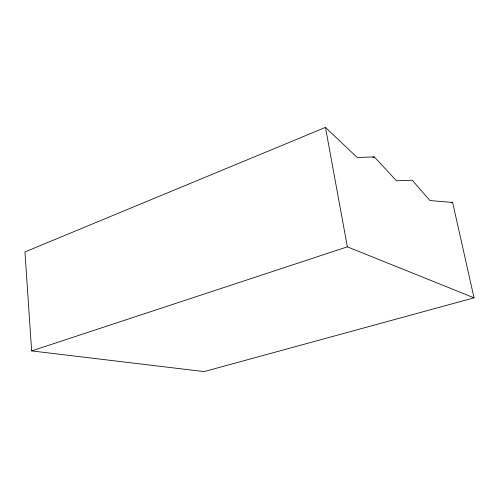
<?xml version="1.0" encoding="UTF-8"?>
<svg xmlns="http://www.w3.org/2000/svg" width="499" height="499" viewBox="0 0 499 499"><rect width="100%" height="100%" fill="white"/><g stroke="black" fill="none" stroke-linecap="round" stroke-linejoin="round"><path stroke-width="0.75" d="M325.467 127.407L24.95 251.933L31.643 350.916L204.135 371.593L474.05 297.828L452.618 202.426L429.926 200.554L412.268 180.251L396.468 180.75L374.275 156.898L357.215 157.503L325.467 127.407L347.36 246.83L474.05 297.828M372.828 157.453L374.275 156.898M451.14 202.918L452.618 202.426M31.643 350.916L347.36 246.83"/></g></svg>
